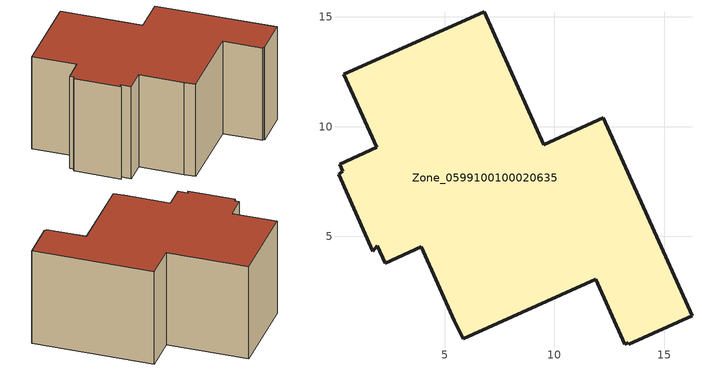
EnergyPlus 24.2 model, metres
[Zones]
Zone_0599100100020635
 floor ground (C_G): 0.21,8.29 1.9,9.06 0.41,12.38 6.8,15.24 9.51,9.18 12.23,10.39 16.27,1.37 13.4,0.07 13.37,0.15 13.21,0.08 11.88,3.05 5.85,0.34 5.45,1.15 3.94,4.52 2.29,3.78 1.92,4.58 1.74,4.32 0.16,7.83 0.36,7.96 z0
 wall outside (C_F): 16.27,1.37 12.23,10.39 9.51,9.18 6.8,15.24 0.41,12.38 1.9,9.06 0.21,8.29 0.36,7.96 0.16,7.83 1.74,4.32 1.92,4.58 2.29,3.78 3.94,4.52 5.45,1.15 5.85,0.34 11.88,3.05 13.21,0.08 13.37,0.15 13.4,0.07 16.27,1.37 z0:8.29
 roof outside (C_R): 1.9,9.06 0.21,8.29 0.36,7.96 0.16,7.83 1.74,4.32 1.92,4.58 2.29,3.78 3.94,4.52 5.45,1.15 5.85,0.34 11.88,3.05 13.21,0.08 13.37,0.15 13.4,0.07 16.27,1.37 12.23,10.39 9.51,9.18 6.8,15.24 0.41,12.38 z8.29
[BUILDING]
Pand.0599100100020635: North Axis=0; Terrain=City; Loads Convergence Tolerance Value=0.04; Temperature Convergence Tolerance Value=0.4; Solar Distribution=FullExterior; Maximum Number of Warmup Days=25; Minimum Number of Warmup Days=1
[Site:Location]
Rotterdam.The.Hague.AP_ZH_NLD Design_Conditions: Latitude=51.96; Longitude=4.45; Time Zone=1; Elevation=-4.5
[SITE:GROUNDTEMPERATURE:BUILDINGSURFACE]
18, 18, 18, 18, 18, 18, 18, 18, 18, 18, 18, 18
[MATERIAL] Thermal Absorptance=0.9; Solar Absorptance=0.7; Visible Absorptance=0.7
Name | Roughness | Thickness | Conductivity | Density | Specific Heat
G.D.2015-2018 | MediumSmooth | 0.15 | 0.0428571 | 540 | 1210
F.D.2015-2018 | Rough | 0.3 | 0.0666667 | 1920 | 840
R.D.2015-2018 | MediumRough | 0.2 | 0.0333333 | 1500 | 1000
[CONSTRUCTION]
C_G: G.D.2015-2018
C_F: F.D.2015-2018
C_R: R.D.2015-2018
[ZONE]
Zone_0599100100020635: Type=1; Multiplier=1; Ceiling Height=Autocalculate; Volume=Autocalculate; Floor Area=autocalculate; Part of Total Floor Area=Yes
[ZONEINFILTRATION:DESIGNFLOWRATE]
Infil_Zone_0599100100020635: Zone or ZoneList or Space or SpaceList=Zone_0599100100020635; Schedule=AlwaysOn; Design Flow Rate Calculation Method=Flow/Area; Flow Rate per Floor Area=0.0021; Constant Term Coefficient=1; Temperature Term Coefficient=0; Velocity Term Coefficient=0; Velocity Squared Term Coefficient=0
[HVACTEMPLATE:ZONE:IDEALLOADSAIRSYSTEM]
Zone_0599100100020635: Maximum Heating Supply Air Temperature=50; Minimum Cooling Supply Air Temperature=13; Maximum Heating Supply Air Humidity Ratio=0.0156; Minimum Cooling Supply Air Humidity Ratio=0.0077; Heating Limit=NoLimit; Cooling Limit=NoLimit; Dehumidification Control Type=ConstantSensibleHeatRatio; Cooling Sensible Heat Ratio=0.7; Dehumidification Setpoint=60; Humidification Control Type=None; Humidification Setpoint=30; Outdoor Air Method=None; Outdoor Air Flow Rate per Person=0.00944; Outdoor Air Flow Rate per Zone Floor Area=0; Outdoor Air Flow Rate per Zone=0; Demand Controlled Ventilation Type=None; Outdoor Air Economizer Type=NoEconomizer; Heat Recovery Type=None; Sensible Heat Recovery Effectiveness=0.7; Latent Heat Recovery Effectiveness=0.65
[ZONECONTROL:THERMOSTAT]
ThermostatControl_Zone_0599100100020635: Zone or ZoneList=Zone_0599100100020635; Control Type Schedule=DualSetpointControlType; Control 1=Thermostat_Zone_0599100100020635; Temperature Difference Between Cutout And Setpoint=0
[THERMOSTATSETPOINT:DUALSETPOINT]
Thermostat_Zone_0599100100020635: Heating Setpoint Temperature Schedule=HeatingSetpoint_Zone_0599100100020635; Cooling Setpoint Temperature Schedule=CoolingSetpoint_Zone_0599100100020635
[SCHEDULE:COMPACT]
HeatingSetpoint_Zone_0599100100020635: Through: 12/31, For: AllDays, Until: 24:00, 21
CoolingSetpoint_Zone_0599100100020635: Through: 12/31, For: AllDays, Until: 24:00, 24
DualSetpointControlType: Through: 12/31, For: AllDays, Until: 24:00, 4
AlwaysOn: Through: 12/31, For: AllDays, Until: 24:00, 1
